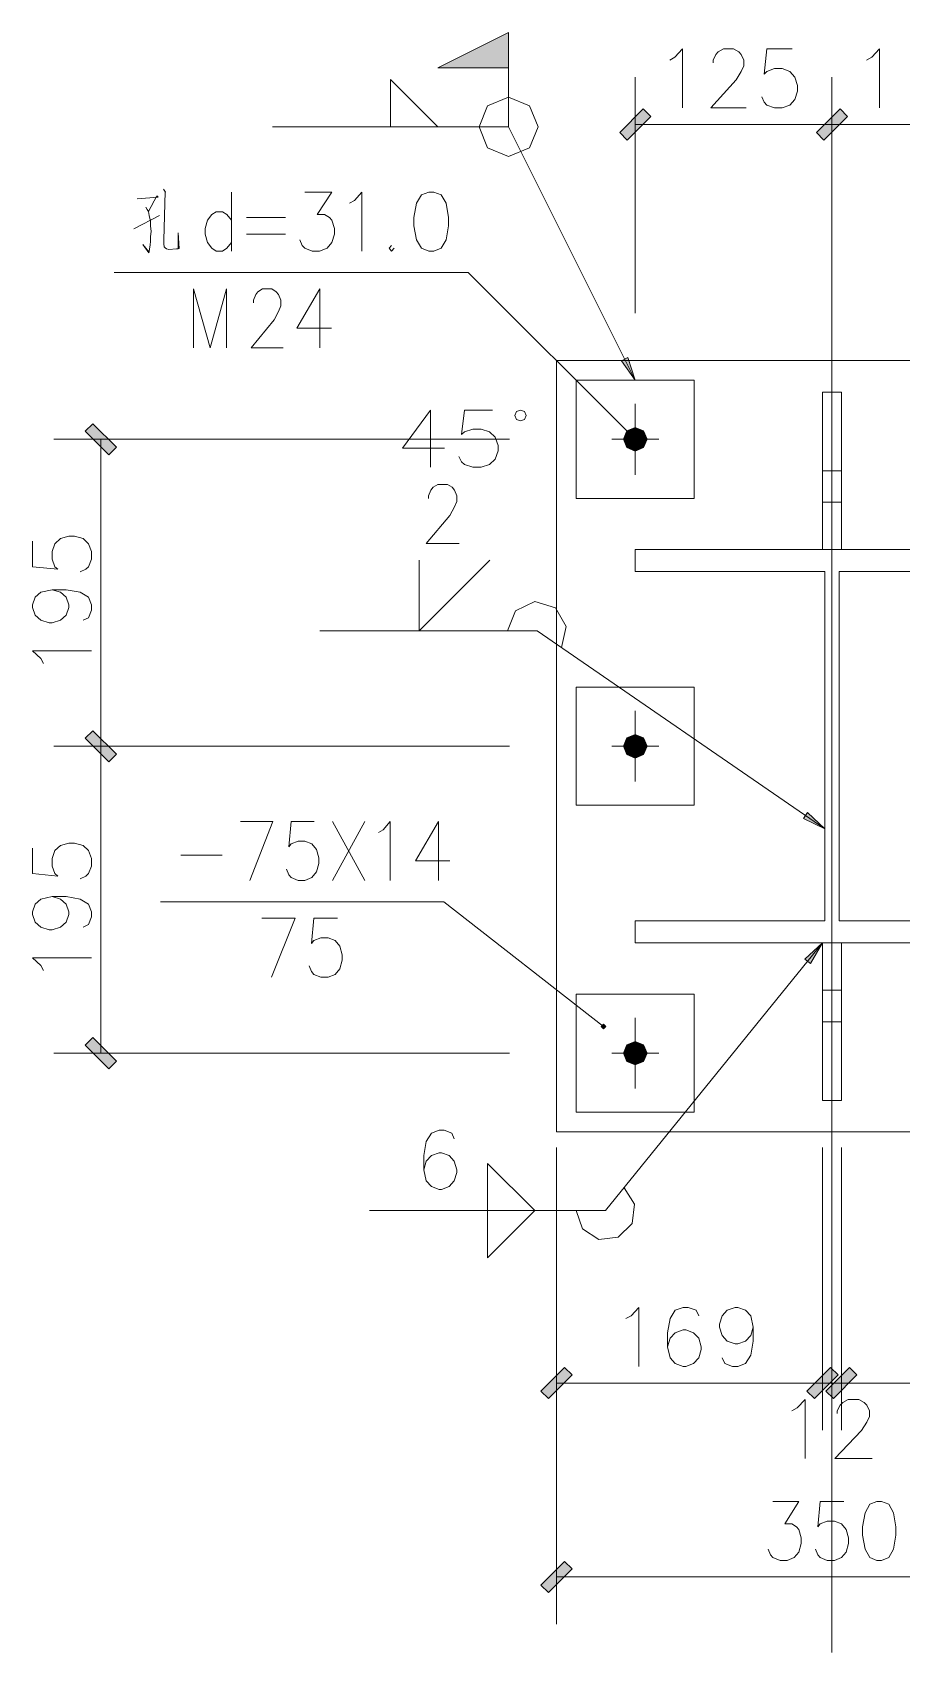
# Model space of a CAD drawing. Header units: millimetres. Extents: x 0 to 586, y 0 to 414.
# Drawn here: x 55.8 to 92.1, y 41 to 108.7 of the extents above; entities that cross this region are included whole.
import ezdxf

# ---------------------------------------------------------------- set-up
doc = ezdxf.new("R2010")
doc.units = ezdxf.units.MM

msp = doc.modelspace()

# ---------------------------------------------------------------- hatches: boundary and pattern name
h = msp.add_hatch(color=0)
h.dxf.hatch_style = 2
h.paths.add_polyline_path([(75.688472, 107.212694), (75.688472, 108.690833), (72.732194, 107.212694)])
h = msp.add_hatch(color=0)
h.dxf.hatch_style = 2
h.paths.add_polyline_path([(80.645, 104.196444), (80.331028, 104.510417), (81.315278, 105.498194), (81.62925, 105.184222)])
h = msp.add_hatch(color=0)
h.dxf.hatch_style = 2
h.paths.add_polyline_path([(88.861194, 104.196444), (88.547222, 104.510417), (89.531472, 105.498194), (89.845444, 105.184222)])
h = msp.add_hatch(color=0)
h.dxf.hatch_style = 2
h.paths.add_polyline_path([(88.861194, 104.196444), (88.547222, 104.510417), (89.531472, 105.498194), (89.845444, 105.184222)])
h = msp.add_hatch(color=0)
h.dxf.hatch_style = 2
h.paths.add_polyline_path([(80.980139, 94.166972), (80.408639, 94.981889), (80.673222, 95.112417)])
h = msp.add_hatch(color=0)
h.dxf.hatch_style = 2
h.paths.add_polyline_path([(58.014306, 92.036194), (58.328278, 92.350167), (59.316056, 91.365917), (59.002083, 91.051944)])
h = msp.add_hatch(color=0)
h.dxf.hatch_style = 2
h.paths.add_polyline_path([(80.630889, 92.050306), (80.48625, 91.701056), (80.980139, 91.701056)])
h = msp.add_hatch(color=0)
h.dxf.hatch_style = 2
h.paths.add_polyline_path([(80.980139, 92.194944), (80.630889, 92.050306), (80.980139, 91.701056)])
h = msp.add_hatch(color=0)
h.dxf.hatch_style = 2
h.paths.add_polyline_path([(81.329389, 92.050306), (80.980139, 92.194944), (80.980139, 91.701056)])
h = msp.add_hatch(color=0)
h.dxf.hatch_style = 2
h.paths.add_polyline_path([(81.474028, 91.701056), (81.329389, 92.050306), (80.980139, 91.701056)])
h = msp.add_hatch(color=0)
h.dxf.hatch_style = 2
h.paths.add_polyline_path([(80.48625, 91.701056), (80.630889, 91.351806), (80.980139, 91.701056)])
h = msp.add_hatch(color=0)
h.dxf.hatch_style = 2
h.paths.add_polyline_path([(80.630889, 91.351806), (80.980139, 91.207167), (80.980139, 91.701056)])
h = msp.add_hatch(color=0)
h.dxf.hatch_style = 2
h.paths.add_polyline_path([(80.980139, 91.799833), (80.881361, 91.701056), (80.980139, 91.701056)])
h = msp.add_hatch(color=0)
h.dxf.hatch_style = 2
h.paths.add_polyline_path([(80.881361, 91.701056), (80.980139, 91.602278), (80.980139, 91.701056)])
h = msp.add_hatch(color=0)
h.dxf.hatch_style = 2
h.paths.add_polyline_path([(81.078917, 91.701056), (80.980139, 91.799833), (80.980139, 91.701056)])
h = msp.add_hatch(color=0)
h.dxf.hatch_style = 2
h.paths.add_polyline_path([(80.980139, 91.602278), (81.078917, 91.701056), (80.980139, 91.701056)])
h = msp.add_hatch(color=0)
h.dxf.hatch_style = 2
h.paths.add_polyline_path([(80.980139, 91.207167), (81.329389, 91.351806), (80.980139, 91.701056)])
h = msp.add_hatch(color=0)
h.dxf.hatch_style = 2
h.paths.add_polyline_path([(81.329389, 91.351806), (81.474028, 91.701056), (80.980139, 91.701056)])
h = msp.add_hatch(color=0)
h.dxf.hatch_style = 2
h.paths.add_polyline_path([(58.014306, 79.219778), (58.328278, 79.53375), (59.316056, 78.5495), (59.002083, 78.235528)])
h = msp.add_hatch(color=0)
h.dxf.hatch_style = 2
h.paths.add_polyline_path([(58.014306, 79.219778), (58.328278, 79.53375), (59.316056, 78.5495), (59.002083, 78.235528)])
h = msp.add_hatch(color=0)
h.dxf.hatch_style = 2
h.paths.add_polyline_path([(80.630889, 79.233889), (80.48625, 78.884639), (80.980139, 78.884639)])
h = msp.add_hatch(color=0)
h.dxf.hatch_style = 2
h.paths.add_polyline_path([(80.980139, 79.378528), (80.630889, 79.233889), (80.980139, 78.884639)])
h = msp.add_hatch(color=0)
h.dxf.hatch_style = 2
h.paths.add_polyline_path([(81.329389, 79.233889), (80.980139, 79.378528), (80.980139, 78.884639)])
h = msp.add_hatch(color=0)
h.dxf.hatch_style = 2
h.paths.add_polyline_path([(81.474028, 78.884639), (81.329389, 79.233889), (80.980139, 78.884639)])
h = msp.add_hatch(color=0)
h.dxf.hatch_style = 2
h.paths.add_polyline_path([(80.48625, 78.884639), (80.630889, 78.535389), (80.980139, 78.884639)])
h = msp.add_hatch(color=0)
h.dxf.hatch_style = 2
h.paths.add_polyline_path([(80.630889, 78.535389), (80.980139, 78.39075), (80.980139, 78.884639)])
h = msp.add_hatch(color=0)
h.dxf.hatch_style = 2
h.paths.add_polyline_path([(80.980139, 78.39075), (81.329389, 78.535389), (80.980139, 78.884639)])
h = msp.add_hatch(color=0)
h.dxf.hatch_style = 2
h.paths.add_polyline_path([(81.329389, 78.535389), (81.474028, 78.884639), (80.980139, 78.884639)])
h = msp.add_hatch(color=0)
h.dxf.hatch_style = 2
h.paths.add_polyline_path([(88.9, 75.434472), (88.007472, 75.871917), (88.173278, 76.115333)])
h = msp.add_hatch(color=0)
h.dxf.hatch_style = 2
h.paths.add_polyline_path([(88.801222, 70.668444), (88.293222, 69.811194), (88.063917, 69.998167)])
h = msp.add_hatch(color=0)
h.dxf.hatch_style = 2
h.paths.add_polyline_path([(79.653694, 67.285306), (79.554917, 67.186528), (79.653694, 67.186528)])
h = msp.add_hatch(color=0)
h.dxf.hatch_style = 2
h.paths.add_polyline_path([(79.554917, 67.186528), (79.653694, 67.08775), (79.653694, 67.186528)])
h = msp.add_hatch(color=0)
h.dxf.hatch_style = 2
h.paths.add_polyline_path([(79.752472, 67.186528), (79.653694, 67.285306), (79.653694, 67.186528)])
h = msp.add_hatch(color=0)
h.dxf.hatch_style = 2
h.paths.add_polyline_path([(79.653694, 67.08775), (79.752472, 67.186528), (79.653694, 67.186528)])
h = msp.add_hatch(color=0)
h.dxf.hatch_style = 2
h.paths.add_polyline_path([(58.014306, 66.403361), (58.328278, 66.717333), (59.316056, 65.733083), (59.002083, 65.419111)])
h = msp.add_hatch(color=0)
h.dxf.hatch_style = 2
h.paths.add_polyline_path([(80.630889, 66.417472), (80.48625, 66.068222), (80.980139, 66.068222)])
h = msp.add_hatch(color=0)
h.dxf.hatch_style = 2
h.paths.add_polyline_path([(80.980139, 66.562111), (80.630889, 66.417472), (80.980139, 66.068222)])
h = msp.add_hatch(color=0)
h.dxf.hatch_style = 2
h.paths.add_polyline_path([(81.329389, 66.417472), (80.980139, 66.562111), (80.980139, 66.068222)])
h = msp.add_hatch(color=0)
h.dxf.hatch_style = 2
h.paths.add_polyline_path([(81.474028, 66.068222), (81.329389, 66.417472), (80.980139, 66.068222)])
h = msp.add_hatch(color=0)
h.dxf.hatch_style = 2
h.paths.add_polyline_path([(80.48625, 66.068222), (80.630889, 65.718972), (80.980139, 66.068222)])
h = msp.add_hatch(color=0)
h.dxf.hatch_style = 2
h.paths.add_polyline_path([(80.630889, 65.718972), (80.980139, 65.574333), (80.980139, 66.068222)])
h = msp.add_hatch(color=0)
h.dxf.hatch_style = 2
h.paths.add_polyline_path([(80.980139, 65.574333), (81.329389, 65.718972), (80.980139, 66.068222)])
h = msp.add_hatch(color=0)
h.dxf.hatch_style = 2
h.paths.add_polyline_path([(81.329389, 65.718972), (81.474028, 66.068222), (80.980139, 66.068222)])
h = msp.add_hatch(color=0)
h.dxf.hatch_style = 2
h.paths.add_polyline_path([(77.357111, 51.646667), (77.043139, 51.960639), (78.030917, 52.944889), (78.344889, 52.634444)])
h = msp.add_hatch(color=0)
h.dxf.hatch_style = 2
h.paths.add_polyline_path([(88.466083, 51.646667), (88.152111, 51.960639), (89.136361, 52.944889), (89.450333, 52.634444)])
h = msp.add_hatch(color=0)
h.dxf.hatch_style = 2
h.paths.add_polyline_path([(88.466083, 51.646667), (88.152111, 51.960639), (89.136361, 52.944889), (89.450333, 52.634444)])
h = msp.add_hatch(color=0)
h.dxf.hatch_style = 2
h.paths.add_polyline_path([(89.256306, 51.646667), (88.942333, 51.960639), (89.926583, 52.944889), (90.240556, 52.634444)])
h = msp.add_hatch(color=0)
h.dxf.hatch_style = 2
h.paths.add_polyline_path([(89.256306, 51.646667), (88.942333, 51.960639), (89.926583, 52.944889), (90.240556, 52.634444)])
h = msp.add_hatch(color=0)
h.dxf.hatch_style = 2
h.paths.add_polyline_path([(77.357111, 43.546889), (77.043139, 43.860861), (78.030917, 44.845111), (78.344889, 44.531139)])

# ---------------------------------------------------------------- linework, layer by layer
at = {"color": 0, "lineweight": 0}
for points in [[(75.688472, 107.212694), (75.688472, 108.690833), (72.732194, 107.212694)], [(74.457278, 104.746778), (74.817111, 105.618139), (75.688472, 105.9815), (76.559833, 105.618139), (76.923194, 104.746778), (76.559833, 103.875417), (75.688472, 103.515583), (74.817111, 103.875417)], [(80.645, 104.196444), (80.331028, 104.510417), (81.315278, 105.498194), (81.62925, 105.184222)], [(88.861194, 104.196444), (88.547222, 104.510417), (89.531472, 105.498194), (89.845444, 105.184222)], [(88.861194, 104.196444), (88.547222, 104.510417), (89.531472, 105.498194), (89.845444, 105.184222)], [(72.35825, 102.023333), (72.047806, 101.906917), (71.839667, 101.554139), (71.737361, 100.968528), (71.737361, 100.61575), (71.839667, 100.030139), (72.047806, 99.677361), (72.35825, 99.560944), (72.562861, 99.560944), (72.876833, 99.677361), (73.081444, 100.030139), (73.187278, 100.61575), (73.187278, 100.968528), (73.081444, 101.554139), (72.876833, 101.906917), (72.562861, 102.023333)], [(80.980139, 94.166972), (80.408639, 94.981889), (80.673222, 95.112417)], [(76.425778, 92.695889), (76.35875, 92.858167), (76.189417, 92.921667), (76.023611, 92.858167), (75.956583, 92.695889), (76.023611, 92.533611), (76.189417, 92.466583), (76.35875, 92.533611)], [(58.014306, 92.036194), (58.328278, 92.350167), (59.316056, 91.365917), (59.002083, 91.051944)], [(80.630889, 92.050306), (80.48625, 91.701056), (80.980139, 91.701056)], [(80.980139, 92.194944), (80.630889, 92.050306), (80.980139, 91.701056)], [(81.329389, 92.050306), (80.980139, 92.194944), (80.980139, 91.701056)], [(81.474028, 91.701056), (81.329389, 92.050306), (80.980139, 91.701056)], [(80.48625, 91.701056), (80.630889, 91.351806), (80.980139, 91.701056)], [(80.630889, 91.351806), (80.980139, 91.207167), (80.980139, 91.701056)], [(80.980139, 91.799833), (80.881361, 91.701056), (80.980139, 91.701056)], [(80.881361, 91.701056), (80.980139, 91.602278), (80.980139, 91.701056)], [(81.078917, 91.701056), (80.980139, 91.799833), (80.980139, 91.701056)], [(80.980139, 91.602278), (81.078917, 91.701056), (80.980139, 91.701056)], [(80.980139, 91.207167), (81.329389, 91.351806), (80.980139, 91.701056)], [(81.329389, 91.351806), (81.474028, 91.701056), (80.980139, 91.701056)], [(58.014306, 79.219778), (58.328278, 79.53375), (59.316056, 78.5495), (59.002083, 78.235528)], [(58.014306, 79.219778), (58.328278, 79.53375), (59.316056, 78.5495), (59.002083, 78.235528)], [(80.630889, 79.233889), (80.48625, 78.884639), (80.980139, 78.884639)], [(80.980139, 79.378528), (80.630889, 79.233889), (80.980139, 78.884639)], [(81.329389, 79.233889), (80.980139, 79.378528), (80.980139, 78.884639)], [(81.474028, 78.884639), (81.329389, 79.233889), (80.980139, 78.884639)], [(80.48625, 78.884639), (80.630889, 78.535389), (80.980139, 78.884639)], [(80.630889, 78.535389), (80.980139, 78.39075), (80.980139, 78.884639)], [(80.980139, 78.39075), (81.329389, 78.535389), (80.980139, 78.884639)], [(81.329389, 78.535389), (81.474028, 78.884639), (80.980139, 78.884639)], [(88.9, 75.434472), (88.007472, 75.871917), (88.173278, 76.115333)], [(88.801222, 70.668444), (88.293222, 69.811194), (88.063917, 69.998167)], [(79.653694, 67.285306), (79.554917, 67.186528), (79.653694, 67.186528)], [(79.554917, 67.186528), (79.653694, 67.08775), (79.653694, 67.186528)], [(79.752472, 67.186528), (79.653694, 67.285306), (79.653694, 67.186528)], [(79.653694, 67.08775), (79.752472, 67.186528), (79.653694, 67.186528)], [(58.014306, 66.403361), (58.328278, 66.717333), (59.316056, 65.733083), (59.002083, 65.419111)], [(80.630889, 66.417472), (80.48625, 66.068222), (80.980139, 66.068222)], [(80.980139, 66.562111), (80.630889, 66.417472), (80.980139, 66.068222)], [(81.329389, 66.417472), (80.980139, 66.562111), (80.980139, 66.068222)], [(81.474028, 66.068222), (81.329389, 66.417472), (80.980139, 66.068222)], [(80.48625, 66.068222), (80.630889, 65.718972), (80.980139, 66.068222)], [(80.630889, 65.718972), (80.980139, 65.574333), (80.980139, 66.068222)], [(80.980139, 65.574333), (81.329389, 65.718972), (80.980139, 66.068222)], [(81.329389, 65.718972), (81.474028, 66.068222), (80.980139, 66.068222)], [(77.357111, 51.646667), (77.043139, 51.960639), (78.030917, 52.944889), (78.344889, 52.634444)], [(88.466083, 51.646667), (88.152111, 51.960639), (89.136361, 52.944889), (89.450333, 52.634444)], [(88.466083, 51.646667), (88.152111, 51.960639), (89.136361, 52.944889), (89.450333, 52.634444)], [(89.256306, 51.646667), (88.942333, 51.960639), (89.926583, 52.944889), (90.240556, 52.634444)], [(89.256306, 51.646667), (88.942333, 51.960639), (89.926583, 52.944889), (90.240556, 52.634444)], [(91.069583, 47.349833), (90.77325, 47.233417), (90.575694, 46.880639), (90.476917, 46.295028), (90.476917, 45.94225), (90.575694, 45.356639), (90.77325, 45.003861), (91.069583, 44.887444), (91.267139, 44.887444), (91.563472, 45.003861), (91.761028, 45.356639), (91.859806, 45.94225), (91.859806, 46.295028), (91.761028, 46.880639), (91.563472, 47.233417), (91.267139, 47.349833)], [(77.357111, 43.546889), (77.043139, 43.860861), (78.030917, 44.845111), (78.344889, 44.531139)]]:
    msp.add_lwpolyline(points, close=True, dxfattribs=at)
for points in [[(82.426528, 107.533722), (82.638194, 107.650139), (82.959222, 108.002917), (82.959222, 105.537)], [(84.236278, 107.413778), (84.236278, 107.533722), (84.342111, 107.766556), (84.447944, 107.882972), (84.663139, 108.002917), (85.09, 108.002917), (85.301667, 107.882972), (85.4075, 107.766556), (85.513333, 107.533722), (85.513333, 107.297361), (85.4075, 107.061), (85.195833, 106.71175), (84.130444, 105.537), (85.619167, 105.537)], [(87.538278, 108.002917), (86.472889, 108.002917), (86.367056, 106.944583), (86.472889, 107.061), (86.790389, 107.180944), (87.111417, 107.180944), (87.432444, 107.061), (87.644111, 106.828167), (87.749944, 106.475389), (87.749944, 106.242556), (87.644111, 105.889778), (87.432444, 105.653417), (87.111417, 105.537), (86.790389, 105.537), (86.472889, 105.653417), (86.367056, 105.773361), (86.261222, 106.006194)], [(90.642722, 107.533722), (90.854389, 107.650139), (91.175417, 108.002917), (91.175417, 105.537)], [(75.688472, 104.746778), (75.688472, 107.212694)], [(72.732194, 104.746778), (70.760167, 106.718806)], [(70.760167, 104.746778), (70.760167, 106.718806)], [(80.980139, 96.960972), (80.980139, 106.817583)], [(89.196333, 96.960972), (89.196333, 106.817583)], [(89.196333, 96.960972), (89.196333, 106.817583)], [(75.688472, 104.746778), (65.831861, 104.746778)], [(80.980139, 94.166972), (75.688472, 104.746778)], [(80.980139, 104.845556), (89.196333, 104.845556)], [(89.196333, 104.845556), (97.412528, 104.845556)], [(89.196333, 41.038639), (89.196333, 102.383167)], [(60.187417, 101.744639), (61.062306, 101.811667), (61.005861, 101.861056), (60.649556, 101.208417), (60.596639, 101.300139), (60.543722, 101.395389)], [(61.273972, 102.13975), (61.365694, 102.023333), (61.348056, 102.0445), (61.291611, 100.019556), (61.291611, 99.857278), (61.30925, 99.740861), (61.348056, 99.695), (61.400972, 99.649139), (61.506806, 99.624444), (61.827833, 99.649139), (61.898389, 99.649139), (61.933667, 99.670306), (61.898389, 100.322944), (61.898389, 99.649139)], [(64.113833, 102.023333), (64.113833, 99.560944)], [(67.175944, 102.023333), (68.315417, 102.023333), (67.694528, 101.084944), (68.004972, 101.084944), (68.213111, 100.968528), (68.315417, 100.852111), (68.42125, 100.499333), (68.42125, 100.262972), (68.315417, 99.913722), (68.110806, 99.677361), (67.796833, 99.560944), (67.486389, 99.560944), (67.175944, 99.677361), (67.073639, 99.793778), (66.967806, 100.030139)], [(69.042139, 101.554139), (69.250278, 101.674083), (69.560722, 102.023333), (69.560722, 99.560944)], [(60.042778, 100.485222), (61.115222, 101.046139)], [(60.649556, 101.208417), (60.684833, 101.046139), (60.73775, 100.813306), (60.73775, 100.601639), (60.758917, 100.3935), (60.73775, 100.160667), (60.73775, 99.973694), (60.720111, 99.811417), (60.702472, 99.649139), (60.684833, 99.532722), (60.667194, 99.483333), (60.416722, 99.832583), (60.667194, 99.532722)], [(64.113833, 100.852111), (63.930389, 101.084944), (63.750472, 101.204889), (63.478833, 101.204889), (63.298917, 101.084944), (63.115472, 100.852111), (63.027278, 100.499333), (63.027278, 100.262972), (63.115472, 99.913722), (63.298917, 99.677361), (63.478833, 99.560944), (63.750472, 99.560944), (63.930389, 99.677361), (64.113833, 99.913722)], [(64.748833, 100.968528), (66.378667, 100.968528)], [(64.748833, 100.262972), (66.378667, 100.262972)], [(70.8025, 99.793778), (70.700194, 99.677361), (70.8025, 99.560944), (70.908333, 99.677361)], [(74.00925, 98.671944), (59.220806, 98.671944)], [(80.980139, 91.701056), (74.00925, 98.671944)], [(62.533389, 95.518111), (62.533389, 97.984028), (63.224833, 95.518111), (63.91275, 97.984028), (63.91275, 95.518111)], [(65.034583, 97.394889), (65.034583, 97.514833), (65.129833, 97.747667), (65.225083, 97.864083), (65.419111, 97.984028), (65.800111, 97.984028), (65.990611, 97.864083), (66.089389, 97.747667), (66.184639, 97.514833), (66.184639, 97.278472), (66.089389, 97.042111), (65.895361, 96.692861), (64.939333, 95.518111), (66.279889, 95.518111)], [(67.810944, 97.984028), (66.854917, 96.340083), (68.290722, 96.340083)], [(67.810944, 97.984028), (67.810944, 95.518111)], [(77.695778, 94.988944), (100.700417, 94.988944)], [(77.695778, 62.780333), (77.695778, 94.988944)], [(78.514222, 94.166972), (83.446056, 94.166972)], [(78.514222, 89.235139), (78.514222, 94.166972)], [(83.446056, 94.166972), (83.446056, 89.235139)], [(89.591444, 93.673083), (88.801222, 93.673083)], [(88.801222, 87.100833), (88.801222, 93.673083)], [(89.591444, 93.673083), (89.591444, 87.100833)], [(72.435861, 92.921667), (71.261111, 91.330639), (73.021472, 91.330639)], [(72.435861, 92.921667), (72.435861, 90.533361)], [(75.018194, 92.921667), (73.843444, 92.921667), (73.727028, 91.898611), (73.843444, 92.0115), (74.196222, 92.127917), (74.549, 92.127917), (74.89825, 92.0115), (75.134611, 91.785722), (75.251028, 91.443528), (75.251028, 91.21775), (75.134611, 90.875556), (74.89825, 90.649778), (74.549, 90.533361), (74.196222, 90.533361), (73.843444, 90.649778), (73.727028, 90.762667), (73.607083, 90.988444)], [(80.980139, 93.179194), (80.980139, 90.222917)], [(75.72375, 91.701056), (56.694917, 91.701056)], [(58.666944, 78.884639), (58.666944, 91.701056)], [(81.967917, 91.701056), (79.995889, 91.701056)], [(81.029528, 91.701056), (81.047167, 91.701056)], [(81.227083, 91.701056), (81.244722, 91.701056)], [(89.591444, 90.385194), (88.801222, 90.385194)], [(72.344139, 89.228083), (72.344139, 89.3445), (72.442917, 89.577333), (72.541694, 89.697278), (72.73925, 89.813694), (73.134361, 89.813694), (73.331917, 89.697278), (73.430694, 89.577333), (73.529472, 89.3445), (73.529472, 89.108139), (73.430694, 88.875306), (73.233139, 88.522528), (72.245361, 87.347778), (73.62825, 87.347778)], [(83.446056, 89.235139), (78.514222, 89.235139)], [(89.591444, 89.072861), (88.801222, 89.072861)], [(55.805917, 87.446556), (55.805917, 86.381167), (56.86425, 86.275333), (56.744306, 86.381167), (56.627889, 86.702194), (56.627889, 87.019694), (56.744306, 87.340722), (56.980667, 87.552389), (57.333444, 87.658222), (57.566278, 87.658222), (57.919056, 87.552389), (58.155417, 87.340722), (58.271833, 87.019694), (58.271833, 86.702194), (58.155417, 86.381167), (58.035472, 86.275333), (57.802639, 86.1695)], [(71.952556, 83.700056), (71.952556, 86.659861)], [(71.952556, 83.700056), (74.908833, 86.659861)], [(80.980139, 87.100833), (97.412528, 87.100833)], [(80.980139, 86.180083), (80.980139, 87.100833)], [(89.591444, 87.100833), (88.801222, 87.100833)], [(80.980139, 86.180083), (88.9, 86.180083)], [(88.9, 71.589194), (88.9, 86.180083)], [(89.492667, 86.180083), (89.492667, 71.589194)], [(89.492667, 86.180083), (97.412528, 86.180083)], [(56.627889, 85.421611), (56.980667, 85.315778), (57.2135, 85.104111), (57.333444, 84.783083), (57.333444, 84.67725), (57.2135, 84.35975), (56.980667, 84.144556), (56.627889, 84.038722), (56.511472, 84.038722), (56.158694, 84.144556), (55.922333, 84.35975), (55.805917, 84.67725), (55.805917, 84.783083), (55.922333, 85.104111), (56.158694, 85.315778), (56.627889, 85.421611), (57.2135, 85.421611), (57.802639, 85.315778), (58.155417, 85.104111), (58.271833, 84.783083), (58.271833, 84.571417), (58.155417, 84.250389), (57.919056, 84.144556)], [(77.896861, 83.001556), (78.097944, 83.879972), (77.649917, 84.663139), (76.789139, 84.93125), (75.97775, 84.539667), (75.649667, 83.700056)], [(76.880861, 83.700056), (67.814472, 83.700056)], [(88.9, 75.434472), (76.880861, 83.700056)], [(56.275111, 82.334806), (56.158694, 82.546472), (55.805917, 82.8675), (58.271833, 82.8675)], [(78.514222, 76.418722), (78.514222, 81.350556)], [(78.514222, 81.350556), (83.446056, 81.350556)], [(83.446056, 81.350556), (83.446056, 76.418722)], [(80.980139, 80.362778), (80.980139, 77.4065)], [(75.72375, 78.884639), (56.694917, 78.884639)], [(75.72375, 78.884639), (56.694917, 78.884639)], [(58.666944, 66.068222), (58.666944, 78.884639)], [(81.967917, 78.884639), (79.995889, 78.884639)], [(81.227083, 78.884639), (81.244722, 78.884639)], [(83.446056, 76.418722), (78.514222, 76.418722)], [(64.498361, 75.748444), (65.842444, 75.748444), (64.882889, 73.282528)], [(67.571056, 75.748444), (66.6115, 75.748444), (66.51625, 74.690111), (66.6115, 74.806528), (66.900778, 74.926472), (67.186528, 74.926472), (67.475806, 74.806528), (67.669833, 74.573694), (67.765083, 74.220917), (67.765083, 73.984556), (67.669833, 73.635306), (67.475806, 73.398944), (67.186528, 73.282528), (66.900778, 73.282528), (66.6115, 73.398944), (66.51625, 73.515361), (66.421, 73.751722)], [(68.340111, 73.282528), (69.684194, 75.748444)], [(68.340111, 75.748444), (69.684194, 73.282528)], [(70.26275, 75.275722), (70.45325, 75.395667), (70.742528, 75.748444), (70.742528, 73.282528)], [(72.760417, 75.748444), (71.797333, 74.1045), (73.240194, 74.1045)], [(72.760417, 75.748444), (72.760417, 73.282528)], [(55.805917, 74.630139), (55.805917, 73.56475), (56.86425, 73.458917), (56.744306, 73.56475), (56.627889, 73.88225), (56.627889, 74.203278), (56.744306, 74.524306), (56.980667, 74.735972), (57.333444, 74.841806), (57.566278, 74.841806), (57.919056, 74.735972), (58.155417, 74.524306), (58.271833, 74.203278), (58.271833, 73.88225), (58.155417, 73.56475), (58.035472, 73.458917), (57.802639, 73.353083)], [(62.000694, 74.337333), (63.729306, 74.337333)], [(56.627889, 72.605194), (56.980667, 72.499361), (57.2135, 72.287694), (57.333444, 71.966667), (57.333444, 71.860833), (57.2135, 71.539806), (56.980667, 71.328139), (56.627889, 71.222306), (56.511472, 71.222306), (56.158694, 71.328139), (55.922333, 71.539806), (55.805917, 71.860833), (55.805917, 71.966667), (55.922333, 72.287694), (56.158694, 72.499361), (56.627889, 72.605194), (57.2135, 72.605194), (57.802639, 72.499361), (58.155417, 72.287694), (58.271833, 71.966667), (58.271833, 71.755), (58.155417, 71.433972), (57.919056, 71.328139)], [(72.982667, 72.393528), (61.154028, 72.393528)], [(79.653694, 67.186528), (72.982667, 72.393528)], [(65.390889, 71.705611), (66.773778, 71.705611), (65.786, 69.239694)], [(68.54825, 71.705611), (67.560472, 71.705611), (67.461694, 70.647278), (67.560472, 70.767222), (67.856806, 70.883639), (68.153139, 70.883639), (68.449472, 70.767222), (68.647028, 70.530861), (68.742278, 70.178083), (68.742278, 69.94525), (68.647028, 69.592472), (68.449472, 69.356111), (68.153139, 69.239694), (67.856806, 69.239694), (67.560472, 69.356111), (67.461694, 69.476056), (67.362917, 69.708889)], [(80.980139, 71.589194), (88.9, 71.589194)], [(80.980139, 70.668444), (80.980139, 71.589194)], [(89.492667, 71.589194), (97.412528, 71.589194)], [(88.801222, 70.668444), (79.741889, 59.495972)], [(97.412528, 70.668444), (80.980139, 70.668444)], [(89.591444, 70.668444), (88.801222, 70.668444)], [(88.801222, 64.096194), (88.801222, 70.668444)], [(89.591444, 70.668444), (89.591444, 64.096194)], [(56.275111, 69.518389), (56.158694, 69.730056), (55.805917, 70.051083), (58.271833, 70.051083)], [(78.514222, 68.530611), (83.446056, 68.530611)], [(78.514222, 63.602306), (78.514222, 68.530611)], [(83.446056, 68.530611), (83.446056, 63.602306)], [(89.591444, 68.696417), (88.801222, 68.696417)], [(79.703083, 67.186528), (79.720722, 67.186528)], [(80.980139, 67.546361), (80.980139, 64.590083)], [(89.591444, 67.380556), (88.801222, 67.380556)], [(75.72375, 66.068222), (56.694917, 66.068222)], [(81.967917, 66.068222), (79.995889, 66.068222)], [(81.227083, 66.068222), (81.244722, 66.068222)], [(83.446056, 63.602306), (78.514222, 63.602306)], [(89.591444, 64.096194), (88.801222, 64.096194)], [(73.423639, 62.494583), (73.317806, 62.730944), (73.000306, 62.847361), (72.788639, 62.847361), (72.467611, 62.730944), (72.255944, 62.378167), (72.150111, 61.789028), (72.150111, 61.203417), (72.255944, 60.734222), (72.467611, 60.497861), (72.788639, 60.381444), (72.894472, 60.381444), (73.211972, 60.497861), (73.423639, 60.734222), (73.529472, 61.087), (73.529472, 61.203417), (73.423639, 61.556194), (73.211972, 61.789028), (72.894472, 61.908972), (72.788639, 61.908972), (72.467611, 61.789028), (72.255944, 61.556194), (72.150111, 61.203417)], [(100.700417, 62.780333), (77.695778, 62.780333)], [(77.695778, 62.124167), (77.695778, 50.32375)], [(88.801222, 62.124167), (88.801222, 50.32375)], [(88.801222, 62.124167), (88.801222, 50.32375)], [(89.591444, 62.124167), (89.591444, 50.32375)], [(89.591444, 62.124167), (89.591444, 50.32375)], [(76.785611, 59.495972), (74.813583, 61.468)], [(74.813583, 59.495972), (74.813583, 61.468)], [(77.695778, 60.808306), (77.695778, 42.223972)], [(78.510694, 59.495972), (78.778806, 58.726917), (79.463194, 58.293), (80.271056, 58.381194), (80.849611, 58.952694), (80.944861, 59.760556), (80.518, 60.452)], [(79.741889, 59.495972), (69.88175, 59.495972)], [(76.785611, 59.495972), (74.813583, 57.523944)], [(74.813583, 59.495972), (74.813583, 57.523944)], [(80.585028, 54.983944), (80.80375, 55.100361), (81.128306, 55.453139), (81.128306, 52.987222)], [(83.6295, 55.100361), (83.520139, 55.333194), (83.192056, 55.453139), (82.976861, 55.453139), (82.648778, 55.333194), (82.433583, 54.983944), (82.324222, 54.394806), (82.324222, 53.809194), (82.433583, 53.34), (82.648778, 53.103639), (82.976861, 52.987222), (83.086222, 52.987222), (83.410778, 53.103639), (83.6295, 53.34), (83.735333, 53.692778), (83.735333, 53.809194), (83.6295, 54.161972), (83.410778, 54.394806), (83.086222, 54.511222), (82.976861, 54.511222), (82.648778, 54.394806), (82.433583, 54.161972), (82.324222, 53.809194)], [(85.908444, 54.631167), (85.802611, 54.278389), (85.583889, 54.042028), (85.259333, 53.925611), (85.149972, 53.925611), (84.821889, 54.042028), (84.606694, 54.278389), (84.497333, 54.631167), (84.497333, 54.747583), (84.606694, 55.100361), (84.821889, 55.333194), (85.149972, 55.453139), (85.259333, 55.453139), (85.583889, 55.333194), (85.802611, 55.100361), (85.908444, 54.631167), (85.908444, 54.042028), (85.802611, 53.456417), (85.583889, 53.103639), (85.259333, 52.987222), (85.040611, 52.987222), (84.716056, 53.103639), (84.606694, 53.34)], [(77.695778, 52.295778), (88.801222, 52.295778)], [(88.801222, 52.295778), (89.591444, 52.295778)], [(89.591444, 52.295778), (100.700417, 52.295778)], [(87.520639, 51.138667), (87.742889, 51.255083), (88.078028, 51.607861), (88.078028, 49.141944)], [(89.418583, 51.018722), (89.418583, 51.138667), (89.531472, 51.3715), (89.644361, 51.487917), (89.866611, 51.607861), (90.314639, 51.607861), (90.536889, 51.487917), (90.649778, 51.3715), (90.759139, 51.138667), (90.759139, 50.902306), (90.649778, 50.665944), (90.424, 50.316694), (89.309222, 49.141944), (90.872028, 49.141944)], [(86.730417, 47.349833), (87.816972, 47.349833), (87.224306, 46.411444), (87.520639, 46.411444), (87.718194, 46.295028), (87.816972, 46.178611), (87.91575, 45.825833), (87.91575, 45.589472), (87.816972, 45.236694), (87.619417, 45.003861), (87.323083, 44.887444), (87.02675, 44.887444), (86.730417, 45.003861), (86.631639, 45.120278), (86.532861, 45.356639)], [(89.690222, 47.349833), (88.702444, 47.349833), (88.603667, 46.295028), (88.702444, 46.411444), (88.998778, 46.527861), (89.295111, 46.527861), (89.591444, 46.411444), (89.789, 46.178611), (89.887778, 45.825833), (89.887778, 45.589472), (89.789, 45.236694), (89.591444, 45.003861), (89.295111, 44.887444), (88.998778, 44.887444), (88.702444, 45.003861), (88.603667, 45.120278), (88.504889, 45.356639)], [(77.695778, 44.196), (100.700417, 44.196)]]:
    msp.add_lwpolyline(points, dxfattribs=at)

doc.saveas('drawing.dxf')
